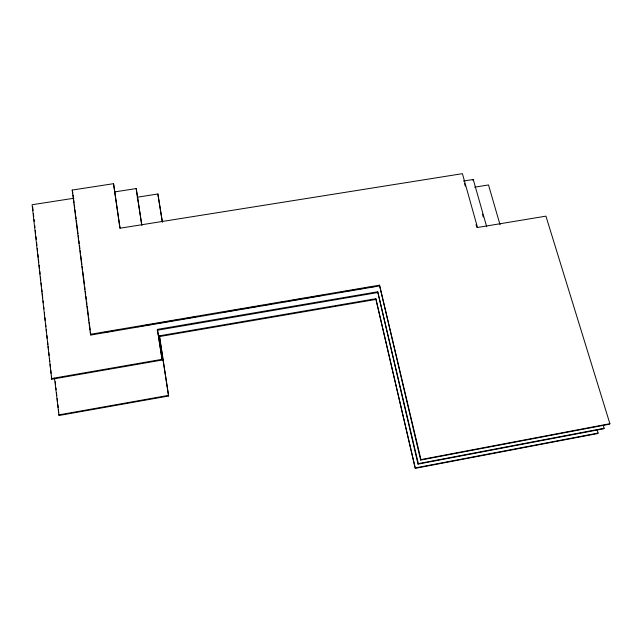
<?xml version="1.0" encoding="UTF-8"?>
<svg xmlns="http://www.w3.org/2000/svg" width="642" height="642" viewBox="0 0 642 642"><rect width="100%" height="100%" fill="white"/><g stroke="black" fill="none" stroke-linecap="round" stroke-linejoin="round"><path stroke-width="0.96" d="M597.253 430.188L598.127 433.061L597.469 433.583L415.286 468.331L375.827 298.731L159.352 335.838L168.605 396.002L59.024 415.502L54.498 378.138M603.271 425.405L604.146 428.278L603.464 428.816L418.022 464.11L377.713 291.781L157.402 329.394L162.161 360.026L51.721 379.245L32.1 204.742L73.894 198.25M113.546 183.676L119.918 228.223L462.409 173.669L477.504 227.477L545.933 216.153L609.9 423.704L609.194 424.258L420.638 460.073L379.51 285.16L90.474 334.297L72.217 190.056L113.546 183.676L120.062 228.151M472.881 180.442L473.258 179.487L463.363 181.068M415.286 468.331L375.827 298.731M418.022 464.11L418.335 463.636L377.713 291.781M420.638 460.073L420.959 459.584L379.51 285.16M418.335 463.636L604.146 428.278M415.583 467.874L598.127 433.061M420.959 459.584L609.9 423.704M58.599 414.941L168.405 395.4M51.28 378.603L161.945 359.351M159.352 335.838L159.569 336.536L375.626 299.485M103.29 332.564L105.24 332.235M107.182 331.898L109.132 331.569M111.074 331.24L113.016 330.911M114.966 330.574L116.908 330.245M137.372 326.77L139.346 326.433M141.312 326.096L143.286 325.759M145.252 325.43L150.18 324.587M152.146 324.25L154.12 323.921M156.086 323.584L158.06 323.247M160.027 322.91L172.834 320.735M174.801 320.398L176.775 320.069M178.741 319.732L180.715 319.395M182.681 319.058L184.655 318.729M186.621 318.392L195.489 316.883M220.238 312.67L222.212 312.341M224.186 312.004L237.01 309.821M238.984 309.484L240.959 309.147M242.933 308.818L244.907 308.481M246.881 308.144L248.855 307.807M250.829 307.47L255.757 306.635M257.731 306.298L259.705 305.961M261.679 305.624L263.653 305.287M265.627 304.958L267.602 304.621M269.576 304.284L271.55 303.947M273.516 303.61L275.49 303.281M280.426 302.438L282.4 302.101M284.374 301.764L286.348 301.435M288.322 301.098L290.296 300.761M292.27 300.424L301.146 298.915M303.12 298.578L305.094 298.241M307.069 297.904L309.043 297.575M311.017 297.238L322.854 295.224M340.782 292.174L342.716 291.845M344.65 291.516L346.592 291.187M348.526 290.858L350.46 290.529M352.394 290.2L354.328 289.871M356.262 289.542L358.204 289.213M360.138 288.884L362.072 288.555M364.006 288.226L365.94 287.897M367.874 287.568L369.816 287.239M371.75 286.91L373.684 286.581M90.474 334.297L90.835 335.036L379.294 285.971M157.073 330.285L377.504 292.567M474.655 187.183L488.514 184.952L500.038 224.748M137.107 197.238L157.868 193.996L162.442 222.292M114.436 191.95L136.192 188.571L141.898 225.502M72.217 190.056L72.851 193.017M157.402 329.394L162.161 360.026M473.258 179.487L486.676 226.706M482.439 214.115L483.257 217.004M464.463 183.283L465.273 186.156M476.027 224.531L476.837 227.412M157.868 193.996L162.241 221.41M159.569 336.536L168.605 396.002M136.192 188.571L141.657 224.604M73.1 195.007L73.477 197.985M73.726 199.975L74.103 202.952M74.36 204.934L74.737 207.92M74.986 209.902L75.491 213.874M75.74 215.864L76.117 218.842M76.366 220.824L78.003 233.736M78.26 235.726L78.637 238.704M78.886 240.686L79.263 243.671M79.512 245.653L79.889 248.631M80.146 250.621L80.523 253.598M80.772 255.588L81.903 264.528M82.16 266.51L82.537 269.488M82.786 271.478L84.423 284.39M84.672 286.372L85.049 289.349M85.298 291.34L85.675 294.317M85.932 296.307L86.309 299.284M86.558 301.267L86.935 304.252M87.192 306.234L88.323 315.174M88.572 317.156L88.949 320.141M89.198 322.123L90.209 330.068M90.458 332.058L90.835 335.036M55.252 381.741L55.581 384.727M55.918 387.704L56.135 389.686M56.472 392.663L56.801 395.649M57.138 398.626L57.467 401.603M57.804 404.58L58.133 407.558M58.358 409.548L58.687 412.525M32.662 206.668L33.095 210.64M33.424 213.609L33.753 216.587M34.082 219.564L34.299 221.546M34.74 225.511L34.957 227.501M35.286 230.47L35.615 233.447M35.944 236.425L36.273 239.402M36.602 242.371L36.931 245.348M37.26 248.326L37.589 251.303M37.918 254.28L38.247 257.249M38.464 259.24L38.793 262.209M39.122 265.186L39.451 268.163M39.78 271.141L40.109 274.11M40.438 277.087L40.767 280.064M41.096 283.042L41.425 286.011M41.754 288.988L42.075 291.966M42.3 293.948L42.733 297.92M43.062 300.889L43.287 302.88M43.72 306.844L43.937 308.826M44.378 312.79L44.595 314.781M44.924 317.75L45.253 320.727M45.582 323.704L45.911 326.682M46.24 329.659L46.569 332.628M46.898 335.606L47.227 338.583M47.556 341.56L47.885 344.529M48.102 346.519L48.431 349.489M48.76 352.466L49.089 355.443M49.418 358.421L49.747 361.39M50.076 364.367L50.405 367.344M50.734 370.322L51.063 373.299M51.392 376.268L51.721 379.245"/></g></svg>
